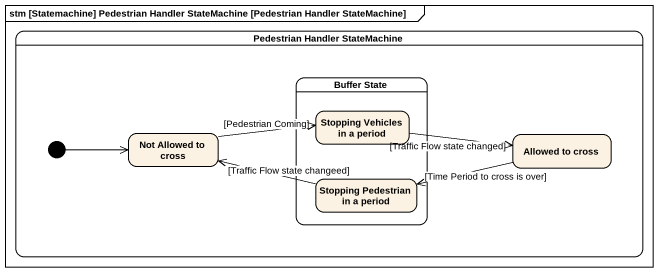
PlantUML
@startuml
mainframe stm [Statemachine] Pedestrian Handler StateMachine [Pedestrian Handler StateMachine]
hide empty description
state "Pedestrian Handler StateMachine" as Pedestrian_Handler {
  state "Buffer State" as Buffer_State {
    state "Stopping Vehicles in a period" as Stopping_Vehicles_in_a
    state "Stopping Pedestrian in a period" as Stopping_Pedestrian_in_a
  }
  state "Not Allowed to cross" as Not_Allowed_to_cross
  state "Allowed to cross" as Allowed_to_cross
  [*] -right-> Not_Allowed_to_cross
}
Not_Allowed_to_cross -right-> Stopping_Vehicles_in_a : [Pedestrian Coming]
Stopping_Vehicles_in_a -right-> Allowed_to_cross : [Traffic Flow state changed]
Allowed_to_cross -left-> Stopping_Pedestrian_in_a : [Time Period to cross is over]
Stopping_Pedestrian_in_a -left-> Not_Allowed_to_cross : [Traffic Flow state changeed]
@enduml
